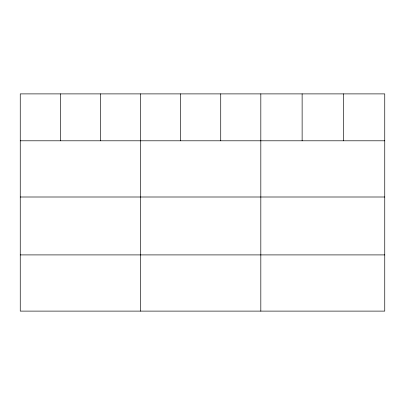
<?xml version="1.0" encoding="UTF-8"?>
<svg xmlns="http://www.w3.org/2000/svg" width="405" height="405" viewBox="0 0 405 405"><rect width="100%" height="100%" fill="white"/><g stroke="black" fill="none" stroke-linecap="round" stroke-linejoin="round"><path stroke-width="0.61" d="M384.75 140.798L384.75 311.111L20.25 311.111L20.25 93.889L384.75 93.889L384.75 140.798L20.25 140.798M20.25 197.002L384.75 197.002M20.25 254.907L384.75 254.907M343.44 93.889L343.44 140.798M302.13 93.889L302.13 140.798M260.82 93.889L260.82 311.111M220.725 93.889L220.725 140.798M180.63 93.889L180.63 140.798M140.535 93.889L140.535 311.111M100.44 93.889L100.44 140.798M60.345 93.889L60.345 140.798"/></g></svg>
